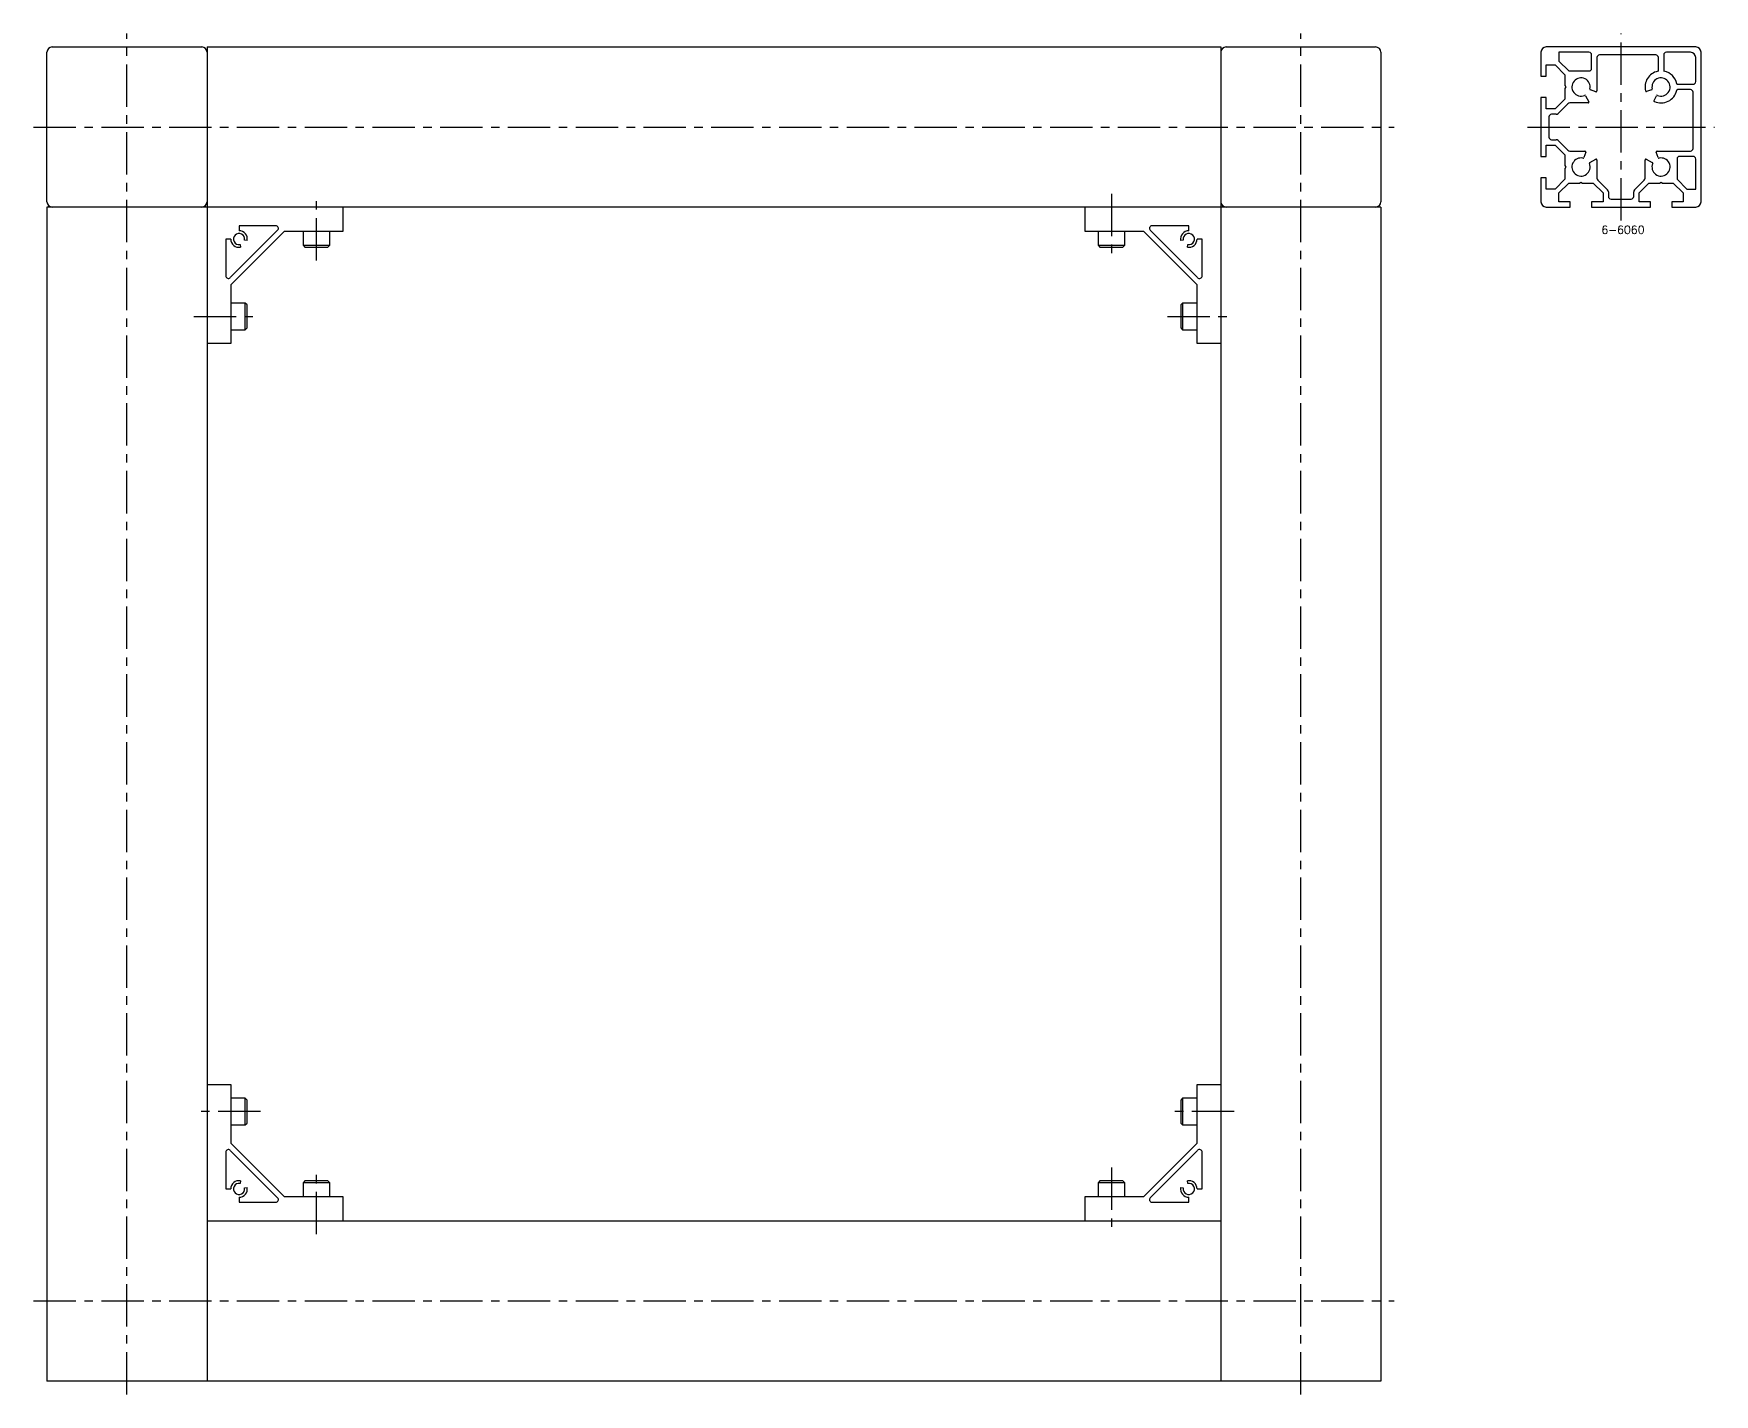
# Model space of a CAD drawing. Extents: x -8 to 1691, y -8 to 1075.
# Drawn here: x 1061 to 1691, y 5 to 515 of the extents above; entities that cross this region are included whole.
import ezdxf

# ---------------------------------------------------------------- set-up
doc = ezdxf.new("R2010")
doc.units = 0
doc.header["$LTSCALE"] = 0.5
doc.linetypes.add('CENTER', pattern=[50.8, 31.75, -6.35, 6.35, -6.35])
for name, color, linetype in [('MSM_CENTER', 1, 'CENTER'), ('MSM_CONTINUOUS', 7, 'CONTINUOUS'), ('MSM_PART_NUMBER', 7, 'CONTINUOUS')]:
    doc.layers.add(name, color=color, linetype=linetype)
doc.styles.get("Standard").update_dxf_attribs({"font": 'txt.shx', "height": 3, "bigfont": 'bigfont.shx'})

# ---------------------------------------------------------------- blocks, each defined once
blk = doc.blocks.new('*U10')
at = {"layer": 'MSM_PART_NUMBER'}
blk.add_text('6-6060', height=3, dxfattribs=at).set_placement((1648.62, 439.97))

msp = doc.modelspace()

# ---------------------------------------------------------------- linework, layer by layer
at = {"layer": 'MSM_CENTER'}
for p, q in [((1096, 5), (1096, 515)), ((1536, 5), (1536, 515)), ((1656, 445), (1656, 515)), ((1061, 480), (1571, 480)), ((1621, 480), (1691, 480)), ((1167, 430), (1167, 455)), ((1465, 455), (1465, 430)), ((1121, 409), (1146, 409)), ((1486, 409), (1511, 409)), ((1146, 111), (1121, 111)), ((1511, 111), (1486, 111)), ((1167, 65), (1167, 90)), ((1465, 90), (1465, 65)), ((1061, 40), (1571, 40))]:
    msp.add_line(p, q, dxfattribs=at)
at = {"layer": 'MSM_CONTINUOUS'}
for p, q in [((1066, 452), (1066, 508)), ((1068, 510), (1124, 510)), ((1126, 510), (1126, 10)), ((1126, 510), (1506, 510)), ((1506, 510), (1506, 10)), ((1508, 510), (1564, 510)), ((1566, 508), (1566, 452)), ((1626, 508), (1626, 499)), ((1684, 510), (1628, 510)), ((1632.75, 508), (1632.75, 504.66)), ((1644, 508), (1632.75, 508)), ((1632.75, 504.66), (1636.41, 501)), ((1645, 502), (1645, 507)), ((1647, 506), (1647, 493.52)), ((1669, 507), (1648, 507)), ((1670, 501.16), (1670, 506)), ((1672, 507), (1672, 501.16)), ((1682, 508), (1673, 508)), ((1684, 497), (1684, 506)), ((1686, 452), (1686, 508)), ((1626, 499), (1628, 499)), ((1628, 499), (1628, 503.25)), ((1628, 503.25), (1631.34, 503.25)), ((1631.34, 503.25), (1635, 499.59)), ((1635, 499.59), (1635, 495.52)), ((1636.41, 501), (1644, 501)), ((1635, 495.52), (1635.3, 495)), ((1635.3, 495), (1635, 494.48)), ((1635, 494.48), (1635, 490.41)), ((1642.7, 491.73), (1643.9, 489.44)), ((1646.61, 493.23), (1644.52, 493.89)), ((1667.48, 493.89), (1665.57, 493.29)), ((1668.37, 489.95), (1669.3, 491.73)), ((1677.16, 496), (1683, 496)), ((1682, 494), (1677.16, 494)), ((1683, 472), (1683, 493)), ((1628, 491), (1626, 491)), ((1626, 491), (1626, 469)), ((1628, 486.75), (1628, 491)), ((1631.34, 486.75), (1628, 486.75)), ((1635, 490.41), (1631.34, 486.75)), ((1636.12, 488.71), (1632.46, 485.04)), ((1643.63, 489), (1636.83, 489)), ((1629, 483.75), (1629, 476.25)), ((1631.75, 484.75), (1630, 484.75)), ((1628, 469), (1628, 473.25)), ((1628, 473.25), (1631.34, 473.25)), ((1630, 475.25), (1631.75, 475.25)), ((1631.34, 473.25), (1635, 469.59)), ((1632.46, 474.96), (1636.12, 471.29)), ((1626, 469), (1628, 469)), ((1635, 469.59), (1635, 465.52)), ((1636.83, 471), (1642.48, 471)), ((1642.77, 470.61), (1642.11, 468.52)), ((1644.27, 466.7), (1646.56, 467.9)), ((1647, 467.63), (1647, 460.83)), ((1665, 460.83), (1665, 467.63)), ((1665.44, 467.9), (1667.73, 466.7)), ((1669.89, 468.52), (1669.23, 470.61)), ((1669.52, 471), (1682, 471)), ((1677, 468), (1677, 460.41)), ((1683, 469), (1678, 469)), ((1684, 456.75), (1684, 468)), ((1628, 461), (1626, 461)), ((1626, 461), (1626, 452)), ((1628, 456.75), (1628, 461)), ((1635, 460.41), (1631.34, 456.75)), ((1635, 465.52), (1635.3, 465)), ((1635.3, 465), (1635, 464.48)), ((1635, 464.48), (1635, 460.41)), ((1647.29, 460.12), (1650.96, 456.46)), ((1661.04, 456.46), (1664.71, 460.12)), ((1677, 460.41), (1680.66, 456.75)), ((1631.34, 456.75), (1628, 456.75)), ((1632.75, 455.34), (1636.41, 459)), ((1632.75, 452), (1632.75, 455.34)), ((1636.41, 459), (1640.48, 459)), ((1640.48, 459), (1641, 459.3)), ((1641, 459.3), (1641.52, 459)), ((1641.52, 459), (1645.59, 459)), ((1645.59, 459), (1649.25, 455.34)), ((1649.25, 455.34), (1649.25, 452)), ((1651.25, 455.75), (1651.25, 454)), ((1660.75, 454), (1660.75, 455.75)), ((1662.75, 455.34), (1666.41, 459)), ((1662.75, 452), (1662.75, 455.34)), ((1666.41, 459), (1670.48, 459)), ((1670.48, 459), (1671, 459.3)), ((1671, 459.3), (1671.52, 459)), ((1671.52, 459), (1675.59, 459)), ((1675.59, 459), (1679.25, 455.34)), ((1679.25, 455.34), (1679.25, 452)), ((1680.66, 456.75), (1684, 456.75)), ((1566, 450), (1066, 450)), ((1066, 450), (1066, 10)), ((1177, 441), (1177, 450)), ((1455, 450), (1455, 441)), ((1566, 450), (1566, 10)), ((1628, 450), (1637, 450)), ((1637, 452), (1632.75, 452)), ((1637, 450), (1637, 452)), ((1649.25, 452), (1645, 452)), ((1645, 452), (1645, 450)), ((1645, 450), (1667, 450)), ((1652.25, 453), (1659.75, 453)), ((1667, 452), (1662.75, 452)), ((1667, 450), (1667, 452)), ((1679.25, 452), (1675, 452)), ((1675, 452), (1675, 450)), ((1675, 450), (1684, 450)), ((1134.71, 423.54), (1152.46, 441.29)), ((1135, 421), (1155, 441)), ((1138, 443), (1138, 441.1)), ((1151.76, 443), (1138, 443)), ((1155, 441), (1177, 441)), ((1162, 441), (1162, 435.67)), ((1172, 435.67), (1172, 441)), ((1455, 441), (1477, 441)), ((1460, 441), (1460, 435.67)), ((1470, 435.67), (1470, 441)), ((1477, 441), (1497, 421)), ((1479.54, 441.29), (1497.29, 423.54)), ((1494, 443), (1480.24, 443)), ((1494, 441.1), (1494, 443)), ((1133, 438), (1133, 424.24)), ((1134.9, 438), (1133, 438)), ((1138.36, 435.93), (1138.54, 434.95)), ((1141.05, 437.46), (1140.07, 437.64)), ((1162, 435.67), (1162.67, 435)), ((1162, 435.67), (1172, 435.67)), ((1162.67, 435), (1171.33, 435)), ((1171.33, 435), (1172, 435.67)), ((1460, 435.67), (1460.67, 435)), ((1460, 435.67), (1470, 435.67)), ((1460.67, 435), (1469.33, 435)), ((1469.33, 435), (1470, 435.67)), ((1491.93, 437.64), (1490.95, 437.46)), ((1493.46, 434.95), (1493.64, 435.93)), ((1499, 438), (1497.1, 438)), ((1499, 424.24), (1499, 438)), ((1135, 399), (1135, 421)), ((1497, 421), (1497, 399)), ((1140.33, 414), (1135, 414)), ((1141, 413.33), (1140.33, 414)), ((1140.33, 404), (1140.33, 414)), ((1141, 404.67), (1141, 413.33)), ((1491.67, 414), (1491, 413.33)), ((1491, 413.33), (1491, 404.67)), ((1497, 414), (1491.67, 414)), ((1491.67, 414), (1491.67, 404)), ((1135, 404), (1140.33, 404)), ((1140.33, 404), (1141, 404.67)), ((1491, 404.67), (1491.67, 404)), ((1491.67, 404), (1497, 404)), ((1126, 399), (1135, 399)), ((1497, 399), (1506, 399)), ((1135, 121), (1126, 121)), ((1135, 99), (1135, 121)), ((1506, 121), (1497, 121)), ((1497, 121), (1497, 99)), ((1140.33, 116), (1135, 116)), ((1141, 115.33), (1140.33, 116)), ((1140.33, 106), (1140.33, 116)), ((1141, 106.67), (1141, 115.33)), ((1491.67, 116), (1491, 115.33)), ((1491, 115.33), (1491, 106.67)), ((1497, 116), (1491.67, 116)), ((1491.67, 116), (1491.67, 106)), ((1135, 106), (1140.33, 106)), ((1140.33, 106), (1141, 106.67)), ((1491, 106.67), (1491.67, 106)), ((1491.67, 106), (1497, 106)), ((1133, 95.76), (1133, 82)), ((1152.46, 78.71), (1134.71, 96.46)), ((1155, 79), (1135, 99)), ((1497, 99), (1477, 79)), ((1497.29, 96.46), (1479.54, 78.71)), ((1499, 82), (1499, 95.76)), ((1133, 82), (1134.9, 82)), ((1138.54, 85.05), (1138.36, 84.07)), ((1140.07, 82.36), (1141.05, 82.54)), ((1162.67, 85), (1162, 84.33)), ((1162, 84.33), (1162, 79)), ((1172, 84.33), (1162, 84.33)), ((1171.33, 85), (1162.67, 85)), ((1172, 84.33), (1171.33, 85)), ((1172, 79), (1172, 84.33)), ((1460.67, 85), (1460, 84.33)), ((1460, 84.33), (1460, 79)), ((1470, 84.33), (1460, 84.33)), ((1469.33, 85), (1460.67, 85)), ((1470, 84.33), (1469.33, 85)), ((1470, 79), (1470, 84.33)), ((1490.95, 82.54), (1491.93, 82.36)), ((1493.64, 84.07), (1493.46, 85.05)), ((1497.1, 82), (1499, 82)), ((1138, 78.9), (1138, 77)), ((1138, 77), (1151.76, 77)), ((1177, 79), (1155, 79)), ((1177, 70), (1177, 79)), ((1477, 79), (1455, 79)), ((1455, 79), (1455, 70)), ((1480.24, 77), (1494, 77)), ((1494, 77), (1494, 78.9)), ((1126, 70), (1506, 70)), ((1566, 10), (1066, 10))]:
    msp.add_line(p, q, dxfattribs=at)
for centre, radius, start, end in [((1068, 508), 2, 90, 180), ((1124, 508), 2, 0, 90), ((1508, 508), 2, 90, 180), ((1564, 508), 2, 0, 90), ((1628, 508), 2, 90, 180), ((1644, 507), 1, 0, 90), ((1648, 506), 1, 90, 180), ((1669, 506), 1, 0, 90), ((1673, 507), 1, 90, 180), ((1682, 506), 2, 0, 90), ((1684, 508), 2, 0, 90), ((1641, 495), 3.4, 347.15071, 292.84929), ((1644, 502), 1, 270, 0), ((1671, 495), 6, 101.90849, 194.48304), ((1671, 495), 3.4, 247.15071, 192.84929), ((1669.7, 501.16), 0.3, 281.90851, 0), ((1672.3, 501.16), 0.3, 180, 258.09151), ((1671, 495), 6, 11.90849, 78.09151), ((1642.44, 491.59), 0.3, 27.5, 112.84928), ((1644.61, 494.18), 0.3, 167.15071, 252.5), ((1646.7, 493.52), 0.3, 252.5, 0), ((1665.48, 493.57), 0.3, 194.48304, 287.5), ((1667.39, 494.18), 0.3, 287.5, 12.84929), ((1671, 495), 6, 245.51696, 348.09151), ((1669.56, 491.59), 0.3, 67.15071, 152.5), ((1677.16, 496.3), 0.3, 191.90848, 270), ((1677.16, 493.7), 0.3, 90, 168.0915), ((1682, 493), 1, 0, 90), ((1683, 497), 1, 270, 0), ((1636.83, 488), 1, 90, 135), ((1643.63, 489.3), 0.3, 270, 27.5), ((1668.64, 489.81), 0.3, 152.5, 245.51696), ((1630, 483.75), 1, 90, 180), ((1631.75, 485.75), 1, 270, 315), ((1630, 476.25), 1, 180, 270), ((1631.75, 474.25), 1, 45, 90), ((1636.83, 472), 1, 225, 270), ((1641, 465), 3.4, 77.15071, 22.84929), ((1641.82, 468.61), 0.3, 257.15071, 342.5), ((1642.48, 470.7), 0.3, 342.5, 90), ((1644.41, 466.44), 0.3, 117.5, 202.8493), ((1646.7, 467.63), 0.3, 0, 117.5), ((1665.3, 467.63), 0.3, 62.5, 180), ((1671, 465), 3.4, 157.15071, 102.84929), ((1667.59, 466.44), 0.3, 337.15072, 62.5), ((1669.52, 470.7), 0.3, 90, 197.5), ((1670.18, 468.61), 0.3, 197.5, 282.84929), ((1678, 468), 1, 90, 180), ((1682, 472), 1, 270, 0), ((1683, 468), 1, 0, 90), ((1648, 460.83), 1, 180, 225), ((1664, 460.83), 1, 315, 0), ((1650.25, 455.75), 1, 0, 45), ((1652.25, 454), 1, 180, 270), ((1659.75, 454), 1, 270, 0), ((1661.75, 455.75), 1, 135, 180), ((1068, 452), 2, 180, 270), ((1124, 452), 2, 270, 0), ((1508, 452), 2, 180, 270), ((1564, 452), 2, 270, 0), ((1628, 452), 2, 180, 270), ((1684, 452), 2, 270, 0), ((1138, 438), 3.1, 350, 90), ((1151.76, 442), 1, 315, 90), ((1480.24, 442), 1, 90, 225), ((1494, 438), 3.1, 90, 190), ((1138, 438), 3.1, 180, 280), ((1138, 438), 2.1, 350, 280), ((1494, 438), 2.1, 260, 190), ((1494, 438), 3.1, 260, 0), ((1134, 424.24), 1, 180, 315), ((1498, 424.24), 1, 225, 0), ((1134, 95.76), 1, 45, 180), ((1498, 95.76), 1, 0, 135), ((1138, 82), 3.1, 80, 180), ((1138, 82), 2.1, 80, 10), ((1138, 82), 3.1, 270, 10), ((1494, 82), 3.1, 170, 270), ((1494, 82), 2.1, 170, 100), ((1494, 82), 3.1, 0, 100), ((1151.76, 78), 1, 270, 45), ((1480.24, 78), 1, 135, 270)]:
    msp.add_arc(centre, radius, start, end, dxfattribs=at)

# ---------------------------------------------------------------- block references
msp.add_blockref('*U10', (0, 0), dxfattribs=at)

doc.saveas('drawing.dxf')
